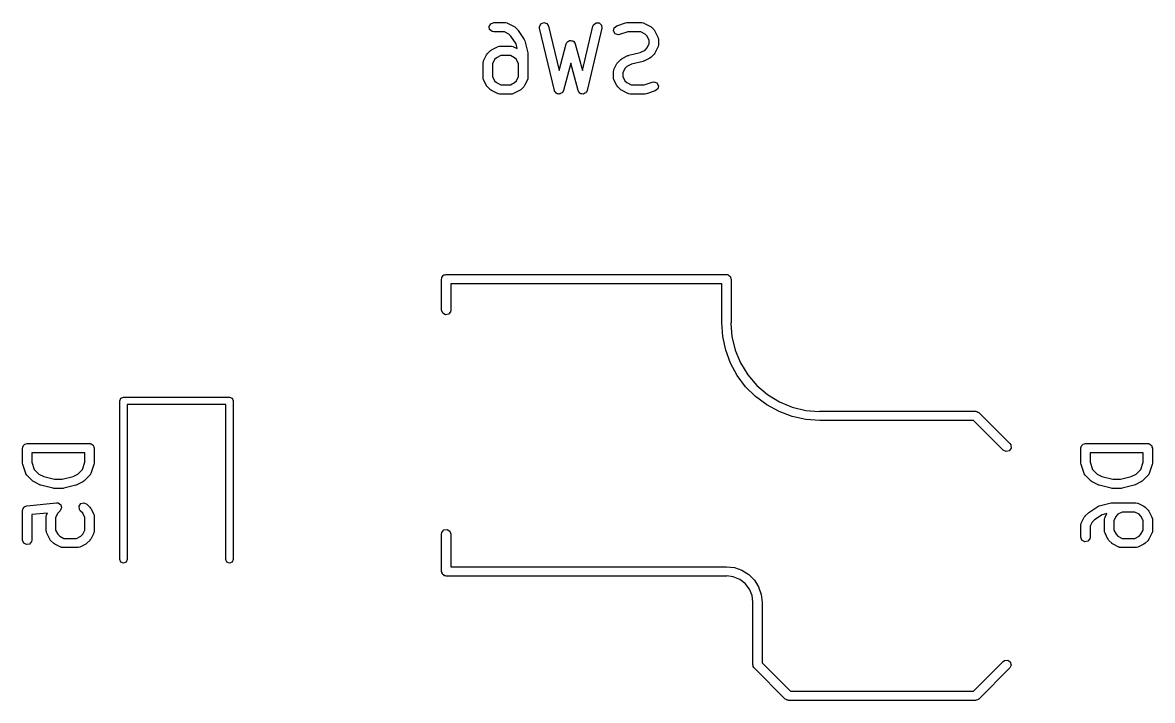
# Model space of a CAD drawing. Extents: x 3.18 to 10.88, y -3.25 to -0.52.
# Drawn here: x 6.066 to 6.78, y -1.246 to -0.817 of the extents above; entities that cross this region are included whole.
import ezdxf

# ---------------------------------------------------------------- set-up
doc = ezdxf.new("R2010")
doc.units = 0
doc.header["$MEASUREMENT"] = 0
doc.layers.add('BLACK', color=7, linetype='CONTINUOUS')

msp = doc.modelspace()

# ---------------------------------------------------------------- linework, layer by layer
at = {"layer": 'BLACK', "linetype": 'CONTINUOUS'}
for p, q in [((6.36075, -0.819462), (6.36176, -0.817713)), ((6.3611, -0.821452), (6.36075, -0.819462)), ((6.36264, -0.82275), (6.3611, -0.821452)), ((6.36176, -0.817713), (6.36365, -0.817022)), ((6.36365, -0.817022), (6.37115, -0.817022)), ((6.37115, -0.817022), (6.37216, -0.8172)), ((6.37216, -0.8172), (6.3723, -0.817314)), ((6.3723, -0.817314), (6.37247, -0.817334)), ((6.37247, -0.817334), (6.37622, -0.819209)), ((6.37622, -0.819209), (6.37693, -0.819735)), ((6.37693, -0.819735), (6.37699, -0.819762)), ((6.37699, -0.819762), (6.37887, -0.821637)), ((6.37887, -0.821637), (6.37912, -0.822005)), ((6.39259, -0.819635), (6.3935, -0.817829)), ((6.39265, -0.820659), (6.39259, -0.819635)), ((6.40203, -0.860029), (6.39265, -0.820659)), ((6.3935, -0.817829), (6.39535, -0.817028)), ((6.39535, -0.817028), (6.39729, -0.817605)), ((6.39729, -0.817605), (6.3984, -0.819291)), ((6.3984, -0.819291), (6.40506, -0.847278)), ((6.41974, -0.847278), (6.4264, -0.819291)), ((6.43214, -0.820659), (6.42277, -0.860029)), ((6.4264, -0.819291), (6.42681, -0.81835)), ((6.42681, -0.81835), (6.42843, -0.817146)), ((6.42843, -0.817146), (6.43044, -0.817265)), ((6.43044, -0.817265), (6.43191, -0.818653)), ((6.43191, -0.818653), (6.43214, -0.820659)), ((6.43947, -0.822283), (6.43988, -0.820304)), ((6.43988, -0.820304), (6.44146, -0.819049)), ((6.44146, -0.819049), (6.44709, -0.817174)), ((6.44709, -0.817174), (6.44796, -0.817044)), ((6.44796, -0.817044), (6.44802, -0.817022)), ((6.44802, -0.817022), (6.45739, -0.817022)), ((6.45739, -0.817022), (6.4584, -0.8172)), ((6.4584, -0.8172), (6.45854, -0.817314)), ((6.45854, -0.817314), (6.45871, -0.817334)), ((6.45871, -0.817334), (6.46246, -0.819209)), ((6.46246, -0.819209), (6.46317, -0.819735)), ((6.46317, -0.819735), (6.46323, -0.819762)), ((6.46323, -0.819762), (6.46511, -0.821637)), ((6.46511, -0.821637), (6.46561, -0.82236)), ((6.36365, -0.822928), (6.36264, -0.82275)), ((6.37046, -0.822928), (6.36365, -0.822928)), ((6.37315, -0.824277), (6.37046, -0.822928)), ((6.37448, -0.825606), (6.37315, -0.824277)), ((6.37779, -0.830561), (6.37448, -0.825606)), ((6.37912, -0.822005), (6.37923, -0.822087)), ((6.37923, -0.822087), (6.38298, -0.827711)), ((6.38298, -0.827711), (6.38338, -0.828619)), ((6.38338, -0.828619), (6.38339, -0.828633)), ((6.38339, -0.828633), (6.38527, -0.836132)), ((6.41031, -0.829133), (6.41101, -0.828811)), ((6.41101, -0.828811), (6.41163, -0.828373)), ((6.41163, -0.828373), (6.4119, -0.828396)), ((6.4119, -0.828396), (6.41214, -0.828282)), ((6.41214, -0.828282), (6.41288, -0.828481)), ((6.41288, -0.828481), (6.41364, -0.828546)), ((6.41364, -0.828546), (6.41383, -0.828737)), ((6.41383, -0.828737), (6.41409, -0.828807)), ((6.41409, -0.828807), (6.41453, -0.829433)), ((6.44044, -0.824059), (6.43947, -0.822283)), ((6.44231, -0.824802), (6.44044, -0.824059)), ((6.44333, -0.824651), (6.44231, -0.824802)), ((6.4485, -0.822928), (6.44333, -0.824651)), ((6.4567, -0.822928), (6.4485, -0.822928)), ((6.45939, -0.824277), (6.4567, -0.822928)), ((6.46059, -0.825474), (6.45939, -0.824277)), ((6.46194, -0.828171), (6.46059, -0.825474)), ((6.46194, -0.830527), (6.46194, -0.828171)), ((6.46561, -0.82236), (6.46566, -0.822404)), ((6.46566, -0.822404), (6.46753, -0.826154)), ((6.46753, -0.826154), (6.46783, -0.827137)), ((6.46783, -0.827137), (6.46778, -0.827308)), ((6.46778, -0.827308), (6.46784, -0.827474)), ((6.46784, -0.827474), (6.46784, -0.831224)), ((6.35969, -0.836635), (6.36157, -0.83476)), ((6.36157, -0.83476), (6.36229, -0.834254)), ((6.36229, -0.834254), (6.36233, -0.834207)), ((6.36233, -0.834207), (6.36608, -0.832332)), ((6.36608, -0.832332), (6.36707, -0.83204)), ((6.36707, -0.83204), (6.36724, -0.832081)), ((6.36724, -0.832081), (6.3674, -0.832021)), ((6.3674, -0.832021), (6.3749, -0.832021)), ((6.3749, -0.832021), (6.37591, -0.832199)), ((6.37591, -0.832199), (6.37605, -0.832312)), ((6.37605, -0.832312), (6.37622, -0.832332)), ((6.37622, -0.832332), (6.37852, -0.833479)), ((6.37852, -0.833479), (6.37779, -0.830561)), ((6.40506, -0.847278), (6.40955, -0.830463)), ((6.40955, -0.830463), (6.40998, -0.829533)), ((6.40998, -0.829533), (6.4102, -0.829378)), ((6.4102, -0.829378), (6.41031, -0.829133)), ((6.41453, -0.829433), (6.41507, -0.829973)), ((6.41507, -0.829973), (6.4151, -0.830242)), ((6.4151, -0.830242), (6.41525, -0.830463)), ((6.41525, -0.830463), (6.41974, -0.847278)), ((6.44918, -0.837733), (6.45636, -0.835937)), ((6.45636, -0.835937), (6.45939, -0.834421)), ((6.45939, -0.834421), (6.46059, -0.833224)), ((6.46059, -0.833224), (6.46194, -0.830527)), ((6.46753, -0.832544), (6.46566, -0.836294)), ((6.46755, -0.832369), (6.46753, -0.832544)), ((6.46767, -0.832234), (6.46755, -0.832369)), ((6.46784, -0.831224), (6.46767, -0.832234)), ((6.35695, -0.842472), (6.35713, -0.841462)), ((6.35695, -0.851846), (6.35695, -0.842472)), ((6.35713, -0.841462), (6.35724, -0.841327)), ((6.35724, -0.841327), (6.35726, -0.841152)), ((6.35726, -0.841152), (6.35914, -0.837402)), ((6.35914, -0.837402), (6.35966, -0.836693)), ((6.35966, -0.836693), (6.35969, -0.836635)), ((6.36421, -0.840472), (6.36286, -0.843169)), ((6.36286, -0.843169), (6.36286, -0.851149)), ((6.3654, -0.839275), (6.36421, -0.840472)), ((6.3681, -0.837926), (6.3654, -0.839275)), ((6.37421, -0.837926), (6.3681, -0.837926)), ((6.3769, -0.839275), (6.37421, -0.837926)), ((6.3781, -0.840472), (6.3769, -0.839275)), ((6.37945, -0.843169), (6.3781, -0.840472)), ((6.37945, -0.851149), (6.37945, -0.843169)), ((6.38527, -0.836132), (6.38531, -0.83672)), ((6.38531, -0.83672), (6.38535, -0.836848)), ((6.38535, -0.836848), (6.38535, -0.851846)), ((6.4124, -0.842684), (6.40775, -0.860106)), ((6.41704, -0.860106), (6.4124, -0.842684)), ((6.43975, -0.846776), (6.44163, -0.843027)), ((6.44163, -0.843027), (6.44215, -0.842318)), ((6.44215, -0.842318), (6.44218, -0.842259)), ((6.44218, -0.842259), (6.44406, -0.840384)), ((6.44406, -0.840384), (6.44478, -0.839878)), ((6.44478, -0.839878), (6.44482, -0.839831)), ((6.44482, -0.839831), (6.44857, -0.837957)), ((6.44857, -0.837957), (6.44906, -0.837811)), ((6.44906, -0.837811), (6.44918, -0.837733)), ((6.45811, -0.841587), (6.45092, -0.843384)), ((6.45822, -0.841509), (6.45811, -0.841587)), ((6.45871, -0.841364), (6.45822, -0.841509)), ((6.46246, -0.839489), (6.45871, -0.841364)), ((6.46251, -0.839442), (6.46246, -0.839489)), ((6.46323, -0.838936), (6.46251, -0.839442)), ((6.46511, -0.837061), (6.46323, -0.838936)), ((6.46513, -0.837003), (6.46511, -0.837061)), ((6.46566, -0.836294), (6.46513, -0.837003)), ((6.43944, -0.848097), (6.43962, -0.847087)), ((6.43944, -0.851846), (6.43944, -0.848097)), ((6.43962, -0.847087), (6.43973, -0.846951)), ((6.43973, -0.846951), (6.43975, -0.846776)), ((6.4467, -0.846096), (6.44535, -0.848794)), ((6.44535, -0.848794), (6.44535, -0.851149)), ((6.44789, -0.844899), (6.4467, -0.846096)), ((6.45092, -0.843384), (6.44789, -0.844899)), ((6.35701, -0.852012), (6.35695, -0.851846)), ((6.35697, -0.852184), (6.35701, -0.852012)), ((6.35726, -0.853167), (6.35697, -0.852184)), ((6.35914, -0.856916), (6.35726, -0.853167)), ((6.35919, -0.856961), (6.35914, -0.856916)), ((6.35969, -0.857684), (6.35919, -0.856961)), ((6.36286, -0.851149), (6.36421, -0.853847)), ((6.36421, -0.853847), (6.3654, -0.855044)), ((6.3654, -0.855044), (6.3681, -0.856392)), ((6.3681, -0.856392), (6.37421, -0.856392)), ((6.37421, -0.856392), (6.3769, -0.855044)), ((6.3769, -0.855044), (6.3781, -0.853847)), ((6.3781, -0.853847), (6.37945, -0.851149)), ((6.38317, -0.856916), (6.38264, -0.857625)), ((6.38504, -0.853167), (6.38317, -0.856916)), ((6.38506, -0.852991), (6.38504, -0.853167)), ((6.38518, -0.852856), (6.38506, -0.852991)), ((6.38535, -0.851846), (6.38518, -0.852856)), ((6.4395, -0.852012), (6.43944, -0.851846)), ((6.43946, -0.852184), (6.4395, -0.852012)), ((6.43975, -0.853167), (6.43946, -0.852184)), ((6.44163, -0.856916), (6.43975, -0.853167)), ((6.44168, -0.856961), (6.44163, -0.856916)), ((6.44218, -0.857684), (6.44168, -0.856961)), ((6.44535, -0.851149), (6.4467, -0.853847)), ((6.4467, -0.853847), (6.44789, -0.855044)), ((6.44789, -0.855044), (6.45059, -0.856392)), ((6.45059, -0.856392), (6.45879, -0.856392)), ((6.45879, -0.856392), (6.46396, -0.854669)), ((6.46396, -0.854669), (6.46497, -0.854519)), ((6.46497, -0.854519), (6.46685, -0.855261)), ((6.46685, -0.855261), (6.46781, -0.857037)), ((6.46781, -0.857037), (6.46741, -0.859016)), ((6.36157, -0.859558), (6.35969, -0.857684)), ((6.36162, -0.859586), (6.36157, -0.859558)), ((6.36233, -0.860111), (6.36162, -0.859586)), ((6.36608, -0.861986), (6.36233, -0.860111)), ((6.36626, -0.862006), (6.36608, -0.861986)), ((6.36639, -0.86212), (6.36626, -0.862006)), ((6.3674, -0.862298), (6.36639, -0.86212)), ((6.3749, -0.862298), (6.3674, -0.862298)), ((6.37507, -0.862238), (6.3749, -0.862298)), ((6.37524, -0.862279), (6.37507, -0.862238)), ((6.37622, -0.861986), (6.37524, -0.862279)), ((6.37997, -0.860111), (6.37622, -0.861986)), ((6.38002, -0.860065), (6.37997, -0.860111)), ((6.38074, -0.859558), (6.38002, -0.860065)), ((6.38262, -0.857684), (6.38074, -0.859558)), ((6.38264, -0.857625), (6.38262, -0.857684)), ((6.4022, -0.860288), (6.40203, -0.860029)), ((6.40222, -0.860596), (6.4022, -0.860288)), ((6.40274, -0.861109), (6.40222, -0.860596)), ((6.40314, -0.861716), (6.40274, -0.861109)), ((6.40344, -0.861804), (6.40314, -0.861716)), ((6.40365, -0.862023), (6.40344, -0.861804)), ((6.40438, -0.862085), (6.40365, -0.862023)), ((6.40507, -0.862293), (6.40438, -0.862085)), ((6.40536, -0.86217), (6.40507, -0.862293)), ((6.40567, -0.862196), (6.40536, -0.86217)), ((6.40626, -0.861779), (6.40567, -0.862196)), ((6.40693, -0.861491), (6.40626, -0.861779)), ((6.40707, -0.861214), (6.40693, -0.861491)), ((6.40732, -0.861036), (6.40707, -0.861214)), ((6.40775, -0.860106), (6.40732, -0.861036)), ((6.41722, -0.86036), (6.41704, -0.860106)), ((6.41726, -0.860668), (6.41722, -0.86036)), ((6.41779, -0.861167), (6.41726, -0.860668)), ((6.4182, -0.861762), (6.41779, -0.861167)), ((6.4185, -0.861842), (6.4182, -0.861762)), ((6.41873, -0.862055), (6.4185, -0.861842)), ((6.41945, -0.862098), (6.41873, -0.862055)), ((6.42015, -0.862287), (6.41945, -0.862098)), ((6.42043, -0.862156), (6.42015, -0.862287)), ((6.42074, -0.862175), (6.42043, -0.862156)), ((6.42132, -0.861742), (6.42074, -0.862175)), ((6.42198, -0.861436), (6.42132, -0.861742)), ((6.42211, -0.861155), (6.42198, -0.861436)), ((6.42236, -0.86097), (6.42211, -0.861155)), ((6.42277, -0.860029), (6.42236, -0.86097)), ((6.44406, -0.859558), (6.44218, -0.857684)), ((6.44411, -0.859586), (6.44406, -0.859558)), ((6.44482, -0.860111), (6.44411, -0.859586)), ((6.44857, -0.861986), (6.44482, -0.860111)), ((6.44875, -0.862006), (6.44857, -0.861986)), ((6.44888, -0.86212), (6.44875, -0.862006)), ((6.44989, -0.862298), (6.44888, -0.86212)), ((6.45927, -0.862298), (6.44989, -0.862298)), ((6.45933, -0.862276), (6.45927, -0.862298)), ((6.4602, -0.862146), (6.45933, -0.862276)), ((6.46583, -0.860272), (6.4602, -0.862146)), ((6.46741, -0.859016), (6.46583, -0.860272)), ((6.33071, -0.97933), (6.33077, -0.978947)), ((6.33075, -0.978818), (6.33082, -0.978704)), ((6.33077, -0.978947), (6.33075, -0.978818)), ((6.33082, -0.978704), (6.33088, -0.97832)), ((6.33088, -0.97832), (6.33138, -0.977733)), ((6.33138, -0.977733), (6.33176, -0.977068)), ((6.33176, -0.977068), (6.33201, -0.976977)), ((6.33201, -0.976977), (6.33218, -0.976773)), ((6.33218, -0.976773), (6.33294, -0.97664)), ((6.33294, -0.97664), (6.33366, -0.976378)), ((6.33366, -0.976378), (6.51082, -0.976378)), ((6.51082, -0.976378), (6.51121, -0.976445)), ((6.51121, -0.976445), (6.51134, -0.976422)), ((6.51134, -0.976422), (6.51145, -0.976488)), ((6.51145, -0.976488), (6.51183, -0.976556)), ((6.51183, -0.976556), (6.51242, -0.977049)), ((6.51242, -0.977049), (6.51309, -0.977432)), ((6.51309, -0.977432), (6.51318, -0.977683)), ((6.51318, -0.977683), (6.51338, -0.977854)), ((6.51338, -0.977854), (6.51351, -0.978609)), ((6.51351, -0.978609), (6.51378, -0.97933)), ((6.33071, -0.999015), (6.33071, -0.97933)), ((6.50787, -0.982283), (6.33661, -0.982283)), ((6.33661, -0.982283), (6.33661, -0.999015)), ((6.50787, -1.00689), (6.50787, -0.982283)), ((6.51378, -0.97933), (6.51378, -1.00689)), ((6.3314, -1.00091), (6.33071, -0.999015)), ((6.33643, -1.00003), (6.33513, -1.00157)), ((6.33661, -0.999015), (6.33643, -1.00003)), ((6.33315, -1.00192), (6.3314, -1.00091)), ((6.33513, -1.00157), (6.33315, -1.00192)), ((6.5085, -1.01571), (6.50787, -1.00689)), ((6.50787, -1.00689), (6.50787, -1.00689)), ((6.51378, -1.00689), (6.51366, -1.00757)), ((6.51366, -1.00757), (6.5143, -1.01569)), ((6.51038, -1.02436), (6.5085, -1.01571)), ((6.5143, -1.01569), (6.51636, -1.02428)), ((6.51347, -1.03265), (6.51038, -1.02436)), ((6.51636, -1.02428), (6.51974, -1.03244)), ((6.51771, -1.04041), (6.51347, -1.03265)), ((6.51974, -1.03244), (6.52435, -1.03997)), ((6.52302, -1.0475), (6.51771, -1.04041)), ((6.52435, -1.03997), (6.53009, -1.04668)), ((6.52927, -1.05375), (6.52302, -1.0475)), ((6.53009, -1.04668), (6.5368, -1.05242)), ((6.12723, -1.05643), (6.12792, -1.05476)), ((6.12723, -1.15682), (6.12723, -1.05643)), ((6.12792, -1.05476), (6.12959, -1.05407)), ((6.12959, -1.05407), (6.19652, -1.05407)), ((6.19652, -1.05407), (6.19819, -1.05476)), ((6.19819, -1.05476), (6.19888, -1.05643)), ((6.19888, -1.05643), (6.19888, -1.15682)), ((6.53635, -1.05905), (6.52927, -1.05375)), ((6.5368, -1.05242), (6.54433, -1.05703)), ((6.54433, -1.05703), (6.55249, -1.06041)), ((6.19416, -1.05879), (6.13195, -1.05879)), ((6.13195, -1.05879), (6.13195, -1.15682)), ((6.19416, -1.15682), (6.19416, -1.05879)), ((6.54412, -1.06329), (6.53635, -1.05905)), ((6.55241, -1.06639), (6.54412, -1.06329)), ((6.55249, -1.06041), (6.56108, -1.06247)), ((6.56108, -1.06247), (6.56945, -1.06313)), ((6.56945, -1.06313), (6.56988, -1.06299)), ((6.56988, -1.06299), (6.6683, -1.06299)), ((6.6683, -1.06299), (6.66848, -1.06302)), ((6.66848, -1.06302), (6.66856, -1.063)), ((6.66856, -1.063), (6.66868, -1.06306)), ((6.66868, -1.06306), (6.66931, -1.06317)), ((6.66931, -1.06317), (6.66981, -1.06358)), ((6.66981, -1.06358), (6.67039, -1.06386)), ((6.67039, -1.06386), (6.69008, -1.08354)), ((6.56105, -1.06827), (6.55241, -1.06639)), ((6.56988, -1.0689), (6.56105, -1.06827)), ((6.66708, -1.0689), (6.56988, -1.0689)), ((6.6859, -1.08772), (6.66708, -1.0689)), ((6.06571, -1.08643), (6.06578, -1.08604)), ((6.06575, -1.08591), (6.06582, -1.0858)), ((6.06578, -1.08604), (6.06575, -1.08591)), ((6.06582, -1.0858), (6.06589, -1.08542)), ((6.06589, -1.08542), (6.06638, -1.08483)), ((6.06638, -1.08483), (6.06676, -1.08416)), ((6.06676, -1.08416), (6.06701, -1.08407)), ((6.06701, -1.08407), (6.06718, -1.08387)), ((6.06718, -1.08387), (6.06794, -1.08374)), ((6.06794, -1.08374), (6.06866, -1.08347)), ((6.06866, -1.08347), (6.10803, -1.08347)), ((6.10803, -1.08347), (6.10841, -1.08354)), ((6.10841, -1.08354), (6.10854, -1.08352)), ((6.10854, -1.08352), (6.10866, -1.08358)), ((6.10866, -1.08358), (6.10904, -1.08365)), ((6.10904, -1.08365), (6.10963, -1.08414)), ((6.10963, -1.08414), (6.11029, -1.08453)), ((6.11029, -1.08453), (6.11038, -1.08478)), ((6.11038, -1.08478), (6.11059, -1.08495)), ((6.11059, -1.08495), (6.11072, -1.08571)), ((6.11072, -1.08571), (6.11098, -1.08643)), ((6.69008, -1.08354), (6.69067, -1.08438)), ((6.69067, -1.08438), (6.69084, -1.08639)), ((6.735, -1.08643), (6.73507, -1.08604)), ((6.73504, -1.08591), (6.73511, -1.0858)), ((6.73507, -1.08604), (6.73504, -1.08591)), ((6.73511, -1.0858), (6.73518, -1.08542)), ((6.73518, -1.08542), (6.73567, -1.08483)), ((6.73567, -1.08483), (6.73605, -1.08416)), ((6.73605, -1.08416), (6.7363, -1.08407)), ((6.7363, -1.08407), (6.73647, -1.08387)), ((6.73647, -1.08387), (6.73723, -1.08374)), ((6.73723, -1.08374), (6.73795, -1.08347)), ((6.73795, -1.08347), (6.77732, -1.08347)), ((6.77732, -1.08347), (6.77771, -1.08354)), ((6.77771, -1.08354), (6.77783, -1.08352)), ((6.77783, -1.08352), (6.77795, -1.08358)), ((6.77795, -1.08358), (6.77833, -1.08365)), ((6.77833, -1.08365), (6.77892, -1.08414)), ((6.77892, -1.08414), (6.77958, -1.08453)), ((6.77958, -1.08453), (6.77967, -1.08478)), ((6.77967, -1.08478), (6.77988, -1.08495)), ((6.77988, -1.08495), (6.78001, -1.08571)), ((6.78001, -1.08571), (6.78027, -1.08643)), ((6.06571, -1.0958), (6.06571, -1.08643)), ((6.07161, -1.08938), (6.07161, -1.09532)), ((6.10508, -1.08938), (6.07161, -1.08938)), ((6.10508, -1.09532), (6.10508, -1.08938)), ((6.11098, -1.08643), (6.11098, -1.0958)), ((6.68773, -1.08857), (6.6859, -1.08772)), ((6.68968, -1.08805), (6.68773, -1.08857)), ((6.69084, -1.08639), (6.68968, -1.08805)), ((6.735, -1.0958), (6.735, -1.08643)), ((6.7409, -1.08938), (6.7409, -1.09532)), ((6.77437, -1.08938), (6.7409, -1.08938)), ((6.77437, -1.09532), (6.77437, -1.08938)), ((6.78027, -1.08643), (6.78027, -1.0958)), ((6.06573, -1.09586), (6.06571, -1.0958)), ((6.06586, -1.09673), (6.06573, -1.09586)), ((6.06773, -1.10236), (6.06586, -1.09673)), ((6.07161, -1.09532), (6.07312, -1.09983)), ((6.07312, -1.09983), (6.07603, -1.10275)), ((6.10066, -1.10275), (6.10357, -1.09983)), ((6.10357, -1.09983), (6.10508, -1.09532)), ((6.11083, -1.09673), (6.10896, -1.10236)), ((6.11098, -1.0958), (6.11083, -1.09667)), ((6.11083, -1.09667), (6.11083, -1.09673)), ((6.73502, -1.09586), (6.735, -1.0958)), ((6.73515, -1.09673), (6.73502, -1.09586)), ((6.73702, -1.10236), (6.73515, -1.09673)), ((6.7409, -1.09532), (6.74241, -1.09983)), ((6.74241, -1.09983), (6.74532, -1.10275)), ((6.76995, -1.10275), (6.77287, -1.09983)), ((6.77287, -1.09983), (6.77437, -1.09532)), ((6.78012, -1.09673), (6.77825, -1.10236)), ((6.78027, -1.0958), (6.78012, -1.09667)), ((6.78012, -1.09667), (6.78012, -1.09673)), ((6.06784, -1.1025), (6.06773, -1.10236)), ((6.06786, -1.10267), (6.06784, -1.1025)), ((6.06845, -1.10351), (6.06786, -1.10267)), ((6.0722, -1.10726), (6.06845, -1.10351)), ((6.07226, -1.10729), (6.0722, -1.10726)), ((6.07296, -1.10781), (6.07226, -1.10729)), ((6.07603, -1.10275), (6.07906, -1.10426)), ((6.07906, -1.10426), (6.0859, -1.10597)), ((6.0859, -1.10597), (6.09079, -1.10597)), ((6.09079, -1.10597), (6.09763, -1.10426)), ((6.09763, -1.10426), (6.10066, -1.10275)), ((6.10449, -1.10726), (6.10377, -1.10777)), ((6.10824, -1.10351), (6.10449, -1.10726)), ((6.10832, -1.10335), (6.10824, -1.10351)), ((6.10847, -1.10326), (6.10832, -1.10335)), ((6.10896, -1.10236), (6.10847, -1.10326)), ((6.73713, -1.1025), (6.73702, -1.10236)), ((6.73715, -1.10267), (6.73713, -1.1025)), ((6.73774, -1.10351), (6.73715, -1.10267)), ((6.74149, -1.10726), (6.73774, -1.10351)), ((6.74155, -1.10729), (6.74149, -1.10726)), ((6.74226, -1.10781), (6.74155, -1.10729)), ((6.74532, -1.10275), (6.74836, -1.10426)), ((6.74836, -1.10426), (6.75519, -1.10597)), ((6.75519, -1.10597), (6.76009, -1.10597)), ((6.76009, -1.10597), (6.76692, -1.10426)), ((6.76692, -1.10426), (6.76995, -1.10275)), ((6.77379, -1.10726), (6.77306, -1.10777)), ((6.77753, -1.10351), (6.77379, -1.10726)), ((6.77761, -1.10335), (6.77753, -1.10351)), ((6.77776, -1.10326), (6.77761, -1.10335)), ((6.77825, -1.10236), (6.77776, -1.10326)), ((6.07671, -1.10969), (6.07296, -1.10781)), ((6.07685, -1.10971), (6.07671, -1.10969)), ((6.07732, -1.10991), (6.07685, -1.10971)), ((6.08482, -1.11179), (6.07732, -1.10991)), ((6.08495, -1.11177), (6.08482, -1.11179)), ((6.08553, -1.11188), (6.08495, -1.11177)), ((6.09116, -1.11188), (6.08553, -1.11188)), ((6.09129, -1.11183), (6.09116, -1.11188)), ((6.09187, -1.11179), (6.09129, -1.11183)), ((6.09937, -1.10991), (6.09187, -1.11179)), ((6.09949, -1.10983), (6.09937, -1.10991)), ((6.09998, -1.10969), (6.09949, -1.10983)), ((6.10373, -1.10781), (6.09998, -1.10969)), ((6.10377, -1.10777), (6.10373, -1.10781)), ((6.746, -1.10969), (6.74226, -1.10781)), ((6.74614, -1.10971), (6.746, -1.10969)), ((6.74661, -1.10991), (6.74614, -1.10971)), ((6.75411, -1.11179), (6.74661, -1.10991)), ((6.75424, -1.11177), (6.75411, -1.11179)), ((6.75482, -1.11188), (6.75424, -1.11177)), ((6.76045, -1.11188), (6.75482, -1.11188)), ((6.76058, -1.11183), (6.76045, -1.11188)), ((6.76116, -1.11179), (6.76058, -1.11183)), ((6.76866, -1.10991), (6.76116, -1.11179)), ((6.76878, -1.10983), (6.76866, -1.10991)), ((6.76927, -1.10969), (6.76878, -1.10983)), ((6.77302, -1.10781), (6.76927, -1.10969)), ((6.77306, -1.10777), (6.77302, -1.10781)), ((6.06837, -1.12286), (6.08711, -1.12098)), ((6.08711, -1.12098), (6.08814, -1.12106)), ((6.08814, -1.12106), (6.08815, -1.12107)), ((6.08815, -1.12107), (6.08817, -1.12107)), ((6.08817, -1.12107), (6.08898, -1.12164)), ((6.08898, -1.12164), (6.08981, -1.1222)), ((6.10143, -1.12316), (6.10259, -1.1215)), ((6.10259, -1.1215), (6.10454, -1.12098)), ((6.10454, -1.12098), (6.10637, -1.12183)), ((6.10637, -1.12183), (6.10824, -1.12371)), ((6.74661, -1.12293), (6.75411, -1.12106)), ((6.75411, -1.12106), (6.7547, -1.12102)), ((6.7547, -1.12102), (6.75482, -1.12097)), ((6.75482, -1.12097), (6.76982, -1.12097)), ((6.76982, -1.12097), (6.77083, -1.12115)), ((6.77083, -1.12115), (6.77097, -1.12126)), ((6.77097, -1.12126), (6.77114, -1.12128)), ((6.77114, -1.12128), (6.77489, -1.12316)), ((6.06571, -1.1258), (6.06573, -1.12564)), ((6.06571, -1.14454), (6.06571, -1.1258)), ((6.06572, -1.12558), (6.06577, -1.12546)), ((6.06573, -1.12564), (6.06572, -1.12558)), ((6.06577, -1.12546), (6.06589, -1.12479)), ((6.06589, -1.12479), (6.06629, -1.12431)), ((6.06629, -1.12431), (6.06655, -1.12373)), ((6.06655, -1.12373), (6.06692, -1.12356)), ((6.06692, -1.12356), (6.06718, -1.12324)), ((6.06718, -1.12324), (6.0678, -1.12313)), ((6.0678, -1.12313), (6.06837, -1.12286)), ((6.08138, -1.12749), (6.07161, -1.12847)), ((6.07161, -1.12847), (6.07161, -1.14454)), ((6.08071, -1.12955), (6.08088, -1.12854)), ((6.08088, -1.12854), (6.081, -1.1284)), ((6.081, -1.1284), (6.08102, -1.12823)), ((6.08102, -1.12823), (6.08138, -1.12749)), ((6.08796, -1.12755), (6.08661, -1.13024)), ((6.0895, -1.12601), (6.08796, -1.12755)), ((6.08952, -1.12598), (6.0895, -1.12599)), ((6.0895, -1.12599), (6.0895, -1.12601)), ((6.08993, -1.12508), (6.08952, -1.12598)), ((6.08981, -1.1222), (6.08981, -1.12222)), ((6.08981, -1.12222), (6.08983, -1.12223)), ((6.08983, -1.12223), (6.09008, -1.12319)), ((6.09035, -1.12418), (6.08993, -1.12508)), ((6.09008, -1.12319), (6.09035, -1.12414)), ((6.09035, -1.12414), (6.09034, -1.12416)), ((6.09034, -1.12416), (6.09035, -1.12418)), ((6.1016, -1.12517), (6.10143, -1.12316)), ((6.10219, -1.12601), (6.1016, -1.12517)), ((6.10373, -1.12755), (6.10219, -1.12601)), ((6.10508, -1.13024), (6.10373, -1.12755)), ((6.10824, -1.12371), (6.10875, -1.12443)), ((6.10875, -1.12443), (6.1088, -1.12448)), ((6.1088, -1.12448), (6.11067, -1.12823)), ((6.11067, -1.12823), (6.11096, -1.12921)), ((6.73774, -1.12933), (6.73961, -1.12746)), ((6.73961, -1.12746), (6.73998, -1.1272)), ((6.73998, -1.1272), (6.74006, -1.12709)), ((6.74006, -1.12709), (6.74569, -1.12334)), ((6.74854, -1.12854), (6.74358, -1.13184)), ((6.74569, -1.12334), (6.7466, -1.12294)), ((6.7466, -1.12294), (6.74661, -1.12293)), ((6.75145, -1.12781), (6.74854, -1.12854)), ((6.75031, -1.1301), (6.75145, -1.12781)), ((6.75845, -1.12822), (6.75725, -1.12942)), ((6.76115, -1.12687), (6.75845, -1.12822)), ((6.76913, -1.12687), (6.76115, -1.12687)), ((6.77182, -1.12822), (6.76913, -1.12687)), ((6.77302, -1.12942), (6.77182, -1.12822)), ((6.77489, -1.12316), (6.7756, -1.12368)), ((6.7756, -1.12368), (6.77566, -1.12371)), ((6.77566, -1.12371), (6.77753, -1.12558)), ((6.77753, -1.12558), (6.77804, -1.12631)), ((6.77804, -1.12631), (6.77809, -1.12635)), ((6.77809, -1.12635), (6.77996, -1.1301)), ((6.08071, -1.13892), (6.08071, -1.12955)), ((6.08661, -1.13024), (6.08661, -1.13822)), ((6.10508, -1.13822), (6.10508, -1.13024)), ((6.11096, -1.12921), (6.11092, -1.12938)), ((6.11092, -1.12938), (6.11098, -1.12955)), ((6.11098, -1.12955), (6.11098, -1.13892)), ((6.735, -1.13517), (6.73518, -1.13416)), ((6.735, -1.14267), (6.735, -1.13517)), ((6.73518, -1.13416), (6.73529, -1.13402)), ((6.73529, -1.13402), (6.73531, -1.13385)), ((6.73531, -1.13385), (6.73719, -1.1301)), ((6.73719, -1.1301), (6.73771, -1.12939)), ((6.73771, -1.12939), (6.73774, -1.12933)), ((6.74225, -1.13317), (6.7409, -1.13587)), ((6.7409, -1.13587), (6.7409, -1.14267)), ((6.74358, -1.13184), (6.74225, -1.13317)), ((6.75, -1.13142), (6.75017, -1.13041)), ((6.75, -1.13892), (6.75, -1.13142)), ((6.75017, -1.13041), (6.75029, -1.13028)), ((6.75029, -1.13028), (6.75031, -1.1301)), ((6.75725, -1.12942), (6.7559, -1.13212)), ((6.7559, -1.13212), (6.7559, -1.13822)), ((6.77437, -1.13212), (6.77302, -1.12942)), ((6.77437, -1.13822), (6.77437, -1.13212)), ((6.77996, -1.1301), (6.78025, -1.13108)), ((6.78025, -1.13108), (6.78021, -1.13125)), ((6.78021, -1.13125), (6.78027, -1.13142)), ((6.78027, -1.13142), (6.78027, -1.13892)), ((6.08077, -1.13909), (6.08071, -1.13892)), ((6.08073, -1.13926), (6.08077, -1.13909)), ((6.08102, -1.14024), (6.08073, -1.13926)), ((6.08289, -1.14399), (6.08102, -1.14024)), ((6.08661, -1.13822), (6.08796, -1.14092)), ((6.08796, -1.14092), (6.08916, -1.14212)), ((6.08916, -1.14212), (6.09185, -1.14347)), ((6.09983, -1.14347), (6.10253, -1.14212)), ((6.10253, -1.14212), (6.10373, -1.14092)), ((6.10373, -1.14092), (6.10508, -1.13822)), ((6.11067, -1.14024), (6.1088, -1.14399)), ((6.11069, -1.14006), (6.11067, -1.14024)), ((6.11081, -1.13993), (6.11069, -1.14006)), ((6.11098, -1.13892), (6.11081, -1.13993)), ((6.33071, -1.14075), (6.33088, -1.13974)), ((6.33071, -1.16437), (6.33071, -1.14075)), ((6.33088, -1.13974), (6.33218, -1.13819)), ((6.33218, -1.13819), (6.33417, -1.13784)), ((6.33417, -1.13784), (6.33592, -1.13885)), ((6.33592, -1.13885), (6.33661, -1.14075)), ((6.33661, -1.14075), (6.33661, -1.16142)), ((6.73569, -1.14457), (6.735, -1.14267)), ((6.7409, -1.14267), (6.74073, -1.14368)), ((6.75006, -1.13909), (6.75, -1.13892)), ((6.75002, -1.13926), (6.75006, -1.13909)), ((6.75031, -1.14024), (6.75002, -1.13926)), ((6.75218, -1.14399), (6.75031, -1.14024)), ((6.7559, -1.13822), (6.75725, -1.14092)), ((6.75725, -1.14092), (6.75845, -1.14212)), ((6.75845, -1.14212), (6.76115, -1.14347)), ((6.76913, -1.14347), (6.77182, -1.14212)), ((6.77182, -1.14212), (6.77302, -1.14092)), ((6.77302, -1.14092), (6.77437, -1.13822)), ((6.77996, -1.14024), (6.77809, -1.14399)), ((6.77998, -1.14006), (6.77996, -1.14024)), ((6.7801, -1.13993), (6.77998, -1.14006)), ((6.78027, -1.13892), (6.7801, -1.13993)), ((6.0664, -1.14644), (6.06571, -1.14454)), ((6.06815, -1.14745), (6.0664, -1.14644)), ((6.07014, -1.1471), (6.06815, -1.14745)), ((6.07144, -1.14555), (6.07014, -1.1471)), ((6.07161, -1.14454), (6.07144, -1.14555)), ((6.08294, -1.14403), (6.08289, -1.14399)), ((6.08345, -1.14476), (6.08294, -1.14403)), ((6.08532, -1.14663), (6.08345, -1.14476)), ((6.08538, -1.14666), (6.08532, -1.14663)), ((6.08609, -1.14718), (6.08538, -1.14666)), ((6.08984, -1.14906), (6.08609, -1.14718)), ((6.09001, -1.14908), (6.08984, -1.14906)), ((6.09015, -1.14919), (6.09001, -1.14908)), ((6.09116, -1.14937), (6.09015, -1.14919)), ((6.10053, -1.14937), (6.09116, -1.14937)), ((6.09185, -1.14347), (6.09983, -1.14347)), ((6.1007, -1.14931), (6.10053, -1.14937)), ((6.10087, -1.14935), (6.1007, -1.14931)), ((6.10185, -1.14906), (6.10087, -1.14935)), ((6.1056, -1.14718), (6.10185, -1.14906)), ((6.10565, -1.14714), (6.1056, -1.14718)), ((6.10637, -1.14663), (6.10565, -1.14714)), ((6.10824, -1.14476), (6.10637, -1.14663)), ((6.10827, -1.1447), (6.10824, -1.14476)), ((6.1088, -1.14399), (6.10827, -1.1447)), ((6.73744, -1.14558), (6.73569, -1.14457)), ((6.73943, -1.14523), (6.73744, -1.14558)), ((6.74073, -1.14368), (6.73943, -1.14523)), ((6.75223, -1.14403), (6.75218, -1.14399)), ((6.75274, -1.14476), (6.75223, -1.14403)), ((6.75461, -1.14663), (6.75274, -1.14476)), ((6.75467, -1.14666), (6.75461, -1.14663)), ((6.75538, -1.14718), (6.75467, -1.14666)), ((6.75913, -1.14906), (6.75538, -1.14718)), ((6.7593, -1.14908), (6.75913, -1.14906)), ((6.75944, -1.14919), (6.7593, -1.14908)), ((6.76045, -1.14937), (6.75944, -1.14919)), ((6.76982, -1.14937), (6.76045, -1.14937)), ((6.76115, -1.14347), (6.76913, -1.14347)), ((6.76999, -1.14931), (6.76982, -1.14937)), ((6.77016, -1.14935), (6.76999, -1.14931)), ((6.77114, -1.14906), (6.77016, -1.14935)), ((6.77489, -1.14718), (6.77114, -1.14906)), ((6.77494, -1.14714), (6.77489, -1.14718)), ((6.77566, -1.14663), (6.77494, -1.14714)), ((6.77753, -1.14476), (6.77566, -1.14663)), ((6.77756, -1.1447), (6.77753, -1.14476)), ((6.77809, -1.14399), (6.77756, -1.1447)), ((6.12792, -1.15849), (6.12723, -1.15682)), ((6.13195, -1.15682), (6.13126, -1.15849)), ((6.19485, -1.15849), (6.19416, -1.15682)), ((6.19888, -1.15682), (6.19819, -1.15849)), ((6.12959, -1.15919), (6.12792, -1.15849)), ((6.13126, -1.15849), (6.12959, -1.15919)), ((6.19652, -1.15919), (6.19485, -1.15849)), ((6.19819, -1.15849), (6.19652, -1.15919)), ((6.33097, -1.16509), (6.33071, -1.16437)), ((6.33661, -1.16142), (6.51082, -1.16142)), ((6.51082, -1.16142), (6.51586, -1.16198)), ((6.51586, -1.16198), (6.52065, -1.16366)), ((6.52065, -1.16366), (6.52494, -1.16636)), ((6.3311, -1.16585), (6.33097, -1.16509)), ((6.33131, -1.16602), (6.3311, -1.16585)), ((6.3314, -1.16627), (6.33131, -1.16602)), ((6.33206, -1.16665), (6.3314, -1.16627)), ((6.33265, -1.16714), (6.33206, -1.16665)), ((6.33303, -1.16721), (6.33265, -1.16714)), ((6.33315, -1.16728), (6.33303, -1.16721)), ((6.33327, -1.16725), (6.33315, -1.16728)), ((6.33366, -1.16732), (6.33327, -1.16725)), ((6.51082, -1.16732), (6.33366, -1.16732)), ((6.51114, -1.16722), (6.51082, -1.16732)), ((6.51082, -1.16732), (6.51082, -1.16732)), ((6.51519, -1.16775), (6.51114, -1.16722)), ((6.51926, -1.16944), (6.51519, -1.16775)), ((6.52276, -1.17212), (6.51926, -1.16944)), ((6.52494, -1.16636), (6.52852, -1.16994)), ((6.52852, -1.16994), (6.53122, -1.17423)), ((6.52544, -1.17562), (6.52276, -1.17212)), ((6.52712, -1.17969), (6.52544, -1.17562)), ((6.53122, -1.17423), (6.53289, -1.17902)), ((6.53289, -1.17902), (6.53346, -1.18405)), ((6.52764, -1.18359), (6.52712, -1.17969)), ((6.52756, -1.18405), (6.52764, -1.18359)), ((6.52756, -1.22342), (6.52756, -1.18405)), ((6.53346, -1.18405), (6.53346, -1.18405)), ((6.53346, -1.18405), (6.53346, -1.2222)), ((6.66708, -1.24016), (6.6859, -1.22134)), ((6.6859, -1.22134), (6.68674, -1.22075)), ((6.68674, -1.22075), (6.68875, -1.22057)), ((6.68875, -1.22057), (6.69041, -1.22173)), ((6.69041, -1.22173), (6.69093, -1.22368)), ((6.52778, -1.22403), (6.52756, -1.22342)), ((6.52783, -1.22467), (6.52778, -1.22403)), ((6.5282, -1.2252), (6.52783, -1.22467)), ((6.52825, -1.22532), (6.5282, -1.2252)), ((6.52832, -1.22536), (6.52825, -1.22532)), ((6.52842, -1.22551), (6.52832, -1.22536)), ((6.54811, -1.2452), (6.52842, -1.22551)), ((6.53346, -1.2222), (6.55142, -1.24016)), ((6.69008, -1.22551), (6.67039, -1.2452)), ((6.69093, -1.22368), (6.69008, -1.22551)), ((6.55142, -1.24016), (6.66708, -1.24016)), ((6.54869, -1.24547), (6.54811, -1.2452)), ((6.54918, -1.24588), (6.54869, -1.24547)), ((6.54982, -1.246), (6.54918, -1.24588)), ((6.54994, -1.24605), (6.54982, -1.246)), ((6.55001, -1.24603), (6.54994, -1.24605)), ((6.55019, -1.24606), (6.55001, -1.24603)), ((6.6683, -1.24606), (6.55019, -1.24606)), ((6.66891, -1.24584), (6.6683, -1.24606)), ((6.66955, -1.24579), (6.66891, -1.24584)), ((6.67008, -1.24542), (6.66955, -1.24579)), ((6.6702, -1.24537), (6.67008, -1.24542)), ((6.67024, -1.2453), (6.6702, -1.24537)), ((6.67039, -1.2452), (6.67024, -1.2453))]:
    msp.add_line(p, q, dxfattribs=at)

doc.saveas('drawing.dxf')
